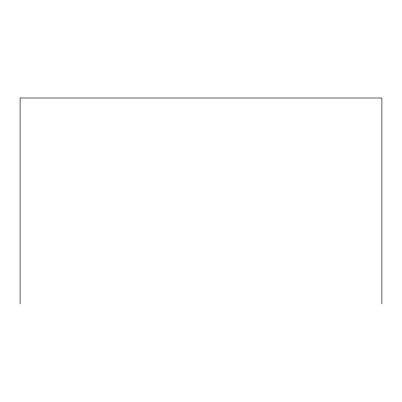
<?xml version="1.0" encoding="UTF-8"?>
<svg xmlns="http://www.w3.org/2000/svg" width="402" height="402" viewBox="0 0 402 402"><rect width="100%" height="100%" fill="white"/><g stroke="black" fill="none" stroke-linecap="round" stroke-linejoin="round"><path stroke-width="0.6" d="M381.9 303.992L381.9 98.008L20.1 98.008L20.1 303.992"/></g></svg>
